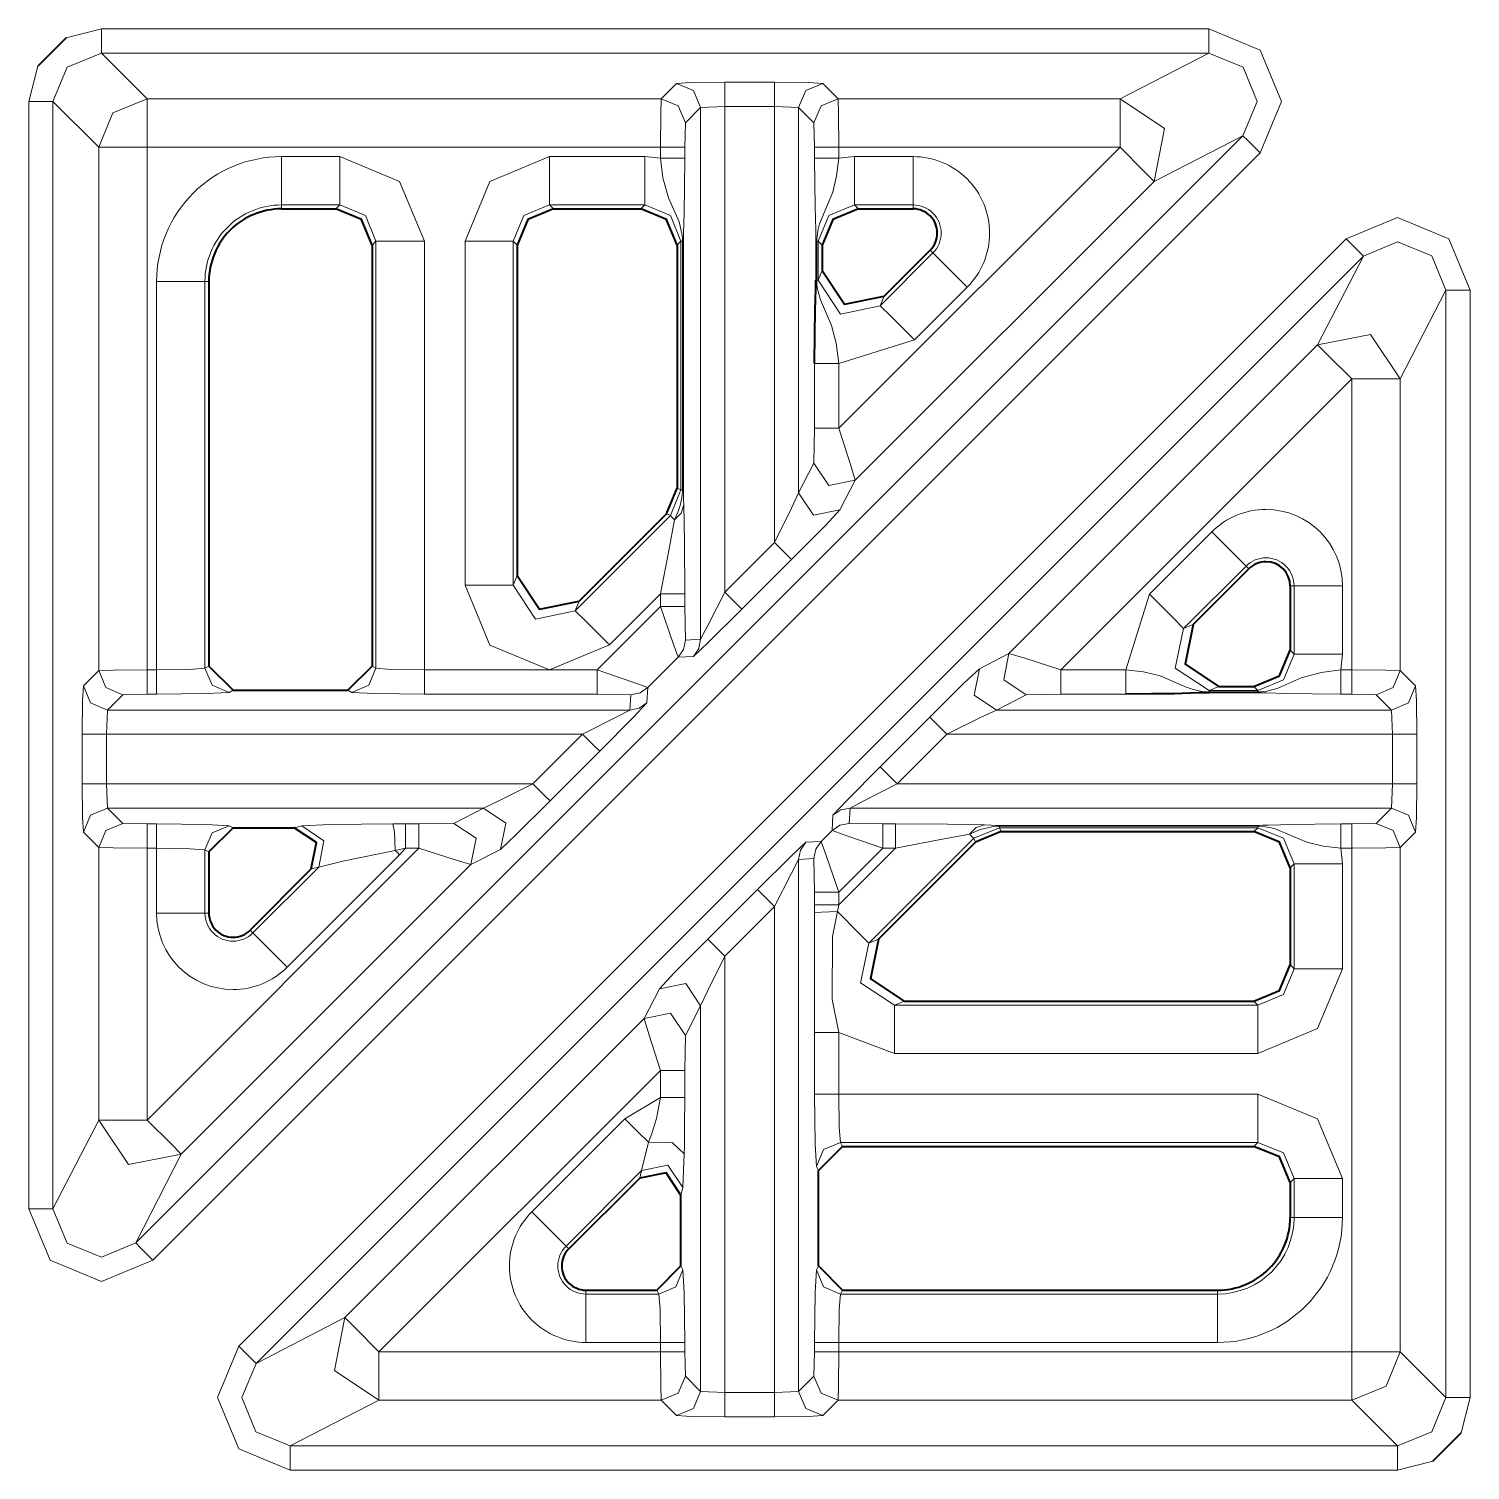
# Model space of a CAD drawing. Header units: millimetres. Extents: x 0 to 2941, y -405 to 1422.
# Drawn here: x 484.08 to 513.85, y 915.7 to 945.48 of the extents above; entities that cross this region are included whole.
import ezdxf

# ---------------------------------------------------------------- set-up
doc = ezdxf.new("R2010")
doc.units = ezdxf.units.MM
doc.layers.add('FINE', color=9, linetype='Continuous')
doc.layers.add('OUTLINE', color=7, linetype='Continuous')

msp = doc.modelspace()

# ---------------------------------------------------------------- linework, layer by layer
at = {"layer": 'FINE', "lineweight": 9}
for p, q in [((484.852, 945.289), (485.579, 945.477)), ((485.579, 945.477), (508.453, 945.477)), ((508.453, 944.977), (485.579, 944.977)), ((485.579, 944.977), (486.523, 944.034)), ((506.62, 944.034), (508.453, 944.977)), ((484.08, 943.978), (484.268, 944.705)), ((498.457, 944.375), (499.483, 944.375)), ((500.482, 944.349), (500.797, 944.034)), ((484.08, 921.104), (484.08, 943.978)), ((485.523, 943.034), (484.579, 943.978)), ((484.579, 943.978), (484.579, 921.104)), ((497.957, 943.849), (497.642, 943.534)), ((498.457, 943.875), (497.957, 943.849)), ((497.957, 932.867), (497.957, 943.849)), ((499.483, 943.875), (498.457, 943.875)), ((498.457, 943.875), (498.457, 933.843)), ((499.483, 934.869), (499.483, 943.875)), ((499.982, 943.849), (499.982, 935.892)), ((500.797, 944.034), (506.62, 944.034)), ((497.642, 943.534), (497.629, 943.034)), ((500.31, 943.034), (500.298, 943.534)), ((486.287, 920.398), (509.159, 943.27)), ((485.523, 932.221), (485.523, 943.034)), ((497.129, 943.034), (486.523, 943.034)), ((497.129, 942.808), (497.129, 943.034)), ((497.629, 943.034), (497.629, 942.808)), ((500.31, 942.808), (500.31, 943.034)), ((506.62, 943.034), (500.81, 943.034)), ((500.81, 943.034), (500.81, 942.808)), ((509.513, 942.917), (486.64, 920.044)), ((489.299, 942.839), (490.502, 942.839)), ((500.81, 942.808), (501.137, 942.839)), ((501.137, 942.839), (502.345, 942.839)), ((494.837, 941.84), (494.919, 941.759)), ((496.802, 941.84), (494.837, 941.84)), ((496.721, 941.759), (496.802, 941.84)), ((501.137, 941.84), (501.219, 941.759)), ((502.345, 941.84), (501.137, 941.84)), ((502.345, 941.759), (502.345, 941.84)), ((488.42, 918.264), (511.293, 941.137)), ((491.251, 941.091), (491.17, 941.01)), ((491.251, 932.271), (491.251, 941.091)), ((493.09, 933.988), (493.09, 941.091)), ((497.551, 941.091), (497.47, 941.01)), ((497.551, 935.953), (497.551, 941.091)), ((497.583, 935.953), (497.583, 941.091)), ((497.6, 941.091), (497.6, 935.953)), ((500.34, 940.288), (500.34, 941.091)), ((500.356, 941.091), (500.356, 940.288)), ((500.47, 941.01), (500.388, 941.091)), ((500.388, 941.091), (500.388, 940.288)), ((502.756, 940.847), (502.698, 940.905)), ((511.647, 940.783), (488.774, 917.91)), ((501.667, 939.758), (502.756, 940.847)), ((510.703, 938.951), (511.647, 940.783)), ((486.719, 932.234), (486.719, 940.258)), ((487.799, 940.258), (487.717, 940.258)), ((500.388, 940.288), (500.47, 940.484)), ((503.462, 940.141), (502.373, 939.052)), ((513.354, 940.077), (512.41, 938.244)), ((513.354, 917.203), (513.354, 940.077)), ((513.853, 940.077), (513.853, 917.203)), ((501.748, 939.955), (501.667, 939.758)), ((502.373, 939.052), (500.81, 938.565)), ((504.327, 932.575), (510.703, 938.951)), ((500.31, 937.225), (500.31, 938.565)), ((511.41, 938.244), (505.401, 932.234)), ((512.41, 938.244), (512.41, 932.221)), ((500.297, 936.505), (500.31, 937.225)), ((499.982, 935.892), (500.297, 936.505)), ((497.332, 935.423), (497.551, 935.953)), ((497.47, 935.986), (497.551, 935.953)), ((495.367, 933.458), (497.332, 935.423)), ((497.332, 935.423), (497.25, 935.457)), ((507.228, 933.797), (508.517, 935.086)), ((498.457, 933.843), (499.483, 934.869)), ((506.741, 932.234), (507.228, 933.797)), ((510.216, 933.969), (510.135, 933.969)), ((511.215, 933.969), (511.215, 932.561)), ((495.448, 933.655), (495.367, 933.458)), ((497.642, 932.849), (497.957, 932.867)), ((503.715, 932.26), (504.327, 932.575)), ((511.215, 932.561), (511.184, 932.234)), ((485.208, 931.906), (485.523, 932.221)), ((491.17, 932.312), (491.251, 932.271)), ((505.401, 932.234), (506.741, 932.234)), ((512.41, 932.221), (512.725, 931.906)), ((486.023, 931.721), (485.708, 931.406)), ((486.523, 931.734), (486.023, 931.721)), ((486.719, 931.734), (486.523, 931.734)), ((488.298, 931.813), (488.216, 931.771)), ((490.752, 931.771), (490.67, 931.813)), ((495.82, 931.734), (492.25, 931.734)), ((496.514, 931.721), (495.82, 931.734)), ((496.496, 931.406), (496.514, 931.721)), ((496.867, 931.868), (496.849, 931.553)), ((504.681, 931.721), (504.068, 931.406)), ((505.401, 931.734), (504.681, 931.721)), ((506.741, 931.734), (505.401, 931.734)), ((508.66, 931.894), (508.464, 931.812)), ((508.464, 931.812), (509.467, 931.812)), ((508.464, 931.78), (509.467, 931.78)), ((509.467, 931.763), (508.464, 931.763)), ((509.467, 931.812), (509.386, 931.894)), ((511.41, 931.734), (511.184, 931.734)), ((511.91, 931.721), (511.41, 931.734)), ((512.225, 931.406), (511.91, 931.721)), ((485.708, 931.406), (485.682, 930.906)), ((496.496, 931.406), (485.708, 931.406)), ((512.225, 931.406), (504.068, 931.406)), ((512.251, 930.906), (512.225, 931.406)), ((501.666, 930.234), (502.691, 931.26)), ((485.182, 929.881), (485.182, 930.906)), ((485.682, 930.906), (495.52, 930.906)), ((485.682, 930.906), (485.682, 929.881)), ((494.494, 929.881), (495.52, 930.906)), ((503.045, 930.906), (502.019, 929.881)), ((503.045, 930.906), (512.251, 930.906)), ((512.251, 929.881), (512.251, 930.906)), ((512.751, 930.906), (512.751, 929.881)), ((495.874, 930.553), (494.848, 929.527)), ((494.494, 929.881), (485.682, 929.881)), ((485.682, 929.881), (485.708, 929.381)), ((512.251, 929.881), (502.019, 929.881)), ((512.225, 929.381), (512.251, 929.881)), ((485.708, 929.381), (486.023, 929.065)), ((485.708, 929.381), (493.471, 929.381)), ((492.858, 929.065), (493.471, 929.381)), ((501.043, 929.381), (501.025, 929.065)), ((501.043, 929.381), (512.225, 929.381)), ((511.91, 929.065), (512.225, 929.381)), ((486.023, 929.065), (486.523, 929.053)), ((486.523, 929.053), (486.719, 929.053)), ((488.216, 929.015), (488.298, 928.974)), ((489.561, 928.974), (489.718, 929.015)), ((491.602, 929.052), (491.86, 929.053)), ((500.672, 928.919), (500.69, 929.234)), ((501.025, 929.065), (501.719, 929.053)), ((504.129, 928.975), (503.599, 928.756)), ((504.129, 929.023), (509.467, 929.023)), ((509.467, 929.007), (504.129, 929.007)), ((504.129, 928.975), (504.162, 928.894)), ((485.523, 928.566), (485.208, 928.881)), ((500.129, 928.673), (500.444, 928.691)), ((500.444, 928.691), (500.672, 928.919)), ((503.599, 928.756), (501.434, 926.591)), ((503.633, 928.674), (503.599, 928.756)), ((512.725, 928.881), (512.41, 928.566)), ((485.523, 922.937), (485.523, 928.566)), ((486.719, 928.553), (486.523, 928.553)), ((486.719, 927.212), (486.719, 928.553)), ((491.738, 928.417), (489.416, 926.095)), ((491.86, 928.553), (491.647, 928.507)), ((491.86, 928.553), (491.738, 928.417)), ((492.139, 928.553), (491.86, 928.553)), ((511.41, 928.553), (511.184, 928.553)), ((511.184, 928.553), (511.215, 928.226)), ((511.41, 918.147), (511.41, 928.553)), ((512.41, 928.566), (512.41, 918.147)), ((500.31, 927.643), (500.297, 928.338)), ((511.215, 928.226), (511.215, 926.061)), ((498.103, 926.672), (499.129, 927.698)), ((500.31, 927.379), (500.31, 927.643)), ((499.483, 927.344), (498.457, 926.318)), ((499.483, 917.306), (499.483, 927.344)), ((500.31, 927.215), (500.31, 927.379)), ((500.81, 927.379), (500.783, 927.242)), ((488.652, 926.858), (488.71, 926.801)), ((501.434, 926.591), (501.631, 926.672)), ((498.457, 926.318), (498.457, 917.306)), ((496.788, 925.036), (497.104, 925.648)), ((502.16, 925.393), (501.964, 925.312)), ((509.467, 925.312), (509.386, 925.393)), ((497.957, 925.294), (497.642, 924.682)), ((497.957, 917.332), (497.957, 925.294)), ((501.964, 925.312), (509.467, 925.312)), ((490.607, 918.854), (496.788, 925.036)), ((497.642, 924.682), (497.629, 923.962)), ((500.31, 923.473), (500.31, 924.743)), ((501.964, 924.313), (500.81, 924.743)), ((509.467, 924.313), (501.964, 924.313)), ((497.629, 923.962), (497.629, 923.401)), ((484.579, 921.104), (485.523, 922.937)), ((496.739, 921.895), (496.877, 922.478)), ((509.386, 922.393), (509.467, 922.475)), ((487.23, 922.23), (486.287, 920.398)), ((497.618, 922.236), (497.592, 921.542)), ((496.739, 921.895), (495.177, 920.333)), ((496.698, 921.739), (496.739, 921.895)), ((500.389, 921.894), (500.348, 921.976)), ((497.592, 921.542), (497.551, 921.385)), ((510.216, 921.726), (510.135, 921.645)), ((510.216, 920.922), (510.216, 921.726)), ((511.215, 921.726), (511.215, 920.922)), ((510.135, 920.922), (510.216, 920.922)), ((495.177, 920.333), (495.235, 920.276)), ((497.551, 919.922), (497.592, 919.84)), ((500.348, 919.84), (500.389, 919.922)), ((495.588, 919.422), (495.588, 919.341)), ((497.092, 919.341), (497.051, 919.422)), ((500.888, 919.422), (500.847, 919.341)), ((508.635, 919.341), (508.635, 919.422)), ((495.588, 919.341), (497.092, 919.341)), ((500.847, 919.341), (508.635, 919.341)), ((488.774, 917.91), (490.607, 918.854)), ((497.129, 918.342), (495.588, 918.342)), ((500.81, 918.342), (500.81, 918.147)), ((508.635, 918.342), (500.81, 918.342)), ((500.298, 917.647), (500.31, 918.147)), ((500.81, 918.147), (511.41, 918.147)), ((512.41, 918.147), (513.354, 917.203)), ((497.642, 917.647), (497.957, 917.332)), ((497.957, 917.332), (498.457, 917.306)), ((499.483, 917.306), (499.982, 917.332)), ((491.313, 917.147), (489.48, 916.204)), ((498.457, 917.306), (499.483, 917.306)), ((500.797, 917.147), (500.482, 916.832)), ((511.41, 917.147), (500.797, 917.147)), ((512.354, 916.204), (511.41, 917.147)), ((513.853, 917.203), (513.665, 916.476)), ((499.483, 916.806), (498.457, 916.806)), ((489.48, 916.204), (512.354, 916.204)), ((513.081, 915.892), (512.354, 915.704)), ((512.354, 915.704), (489.48, 915.704))]:
    msp.add_line(p, q, dxfattribs=at)
for points in [[(485.579, 945.477), (485.579, 945.128), (485.579, 944.977)], [(508.453, 945.477), (508.453, 945.128), (508.453, 944.977)], [(508.453, 945.477), (509.514, 945.038), (509.953, 943.978), (509.513, 942.917)], [(485.579, 944.977), (484.872, 944.685), (484.579, 943.978)], [(509.159, 943.27), (509.454, 943.978), (509.161, 944.685), (508.453, 944.977)], [(486.523, 944.034), (497.142, 944.034), (497.457, 944.349)], [(497.457, 944.349), (497.759, 944.367), (498.457, 944.375)], [(497.457, 944.349), (497.81, 944.202), (497.957, 943.849)], [(498.457, 944.375), (498.457, 944.224), (498.457, 943.875)], [(499.483, 944.375), (499.483, 944.224), (499.483, 943.875)], [(499.483, 944.375), (500.18, 944.367), (500.482, 944.349)], [(499.982, 943.849), (500.129, 944.202), (500.482, 944.349)], [(484.08, 943.978), (484.429, 943.978), (484.579, 943.978)], [(485.523, 943.034), (485.816, 943.741), (486.523, 944.034)], [(486.523, 943.034), (486.523, 943.732), (486.523, 944.034)], [(497.129, 943.034), (497.133, 943.732), (497.142, 944.034)], [(497.142, 944.034), (497.495, 943.887), (497.642, 943.534)], [(500.298, 943.534), (499.982, 943.849), (499.483, 943.875)], [(500.298, 943.534), (500.444, 943.887), (500.797, 944.034)], [(500.797, 944.034), (500.806, 943.732), (500.81, 943.034)], [(506.62, 944.034), (507.542, 943.416), (507.327, 942.327)], [(506.62, 944.034), (506.62, 943.732), (506.62, 943.034)], [(509.159, 943.27), (507.327, 942.327), (501.151, 936.151), (500.836, 935.539), (500.534, 935.22), (499.836, 934.515), (498.81, 933.489)], [(509.159, 943.27), (509.265, 943.165), (509.513, 942.917)], [(486.523, 943.034), (485.825, 943.034), (485.523, 943.034)], [(486.523, 943.034), (486.523, 932.234), (486.719, 932.234)], [(497.129, 943.034), (497.478, 943.034), (497.629, 943.034)], [(500.31, 943.034), (500.461, 943.034), (500.81, 943.034)], [(500.81, 938.565), (500.81, 937.225), (506.62, 943.034)], [(507.327, 942.327), (507.115, 942.538), (506.62, 943.034)], [(489.299, 942.839), (489.299, 942.15), (489.299, 941.84)], [(490.502, 942.839), (490.502, 942.15), (490.502, 941.84)], [(490.502, 942.839), (491.738, 942.327), (492.25, 941.091)], [(493.09, 941.091), (493.601, 942.327), (494.837, 942.839)], [(494.837, 941.84), (494.837, 942.15), (494.837, 942.839)], [(494.837, 942.839), (496.802, 942.839), (497.129, 942.808)], [(496.802, 941.84), (496.802, 942.15), (496.802, 942.839)], [(497.129, 942.808), (497.478, 942.808), (497.629, 942.808)], [(497.551, 941.091), (497.562, 941.091), (497.583, 941.091), (497.581, 941.161), (497.572, 941.248), (497.512, 941.487), (497.29, 941.987), (497.179, 942.401), (497.129, 942.808)], [(497.629, 942.808), (497.626, 942.216), (497.616, 941.668), (497.604, 941.26), (497.6, 941.152), (497.6, 941.118), (497.6, 941.091)], [(500.31, 942.808), (500.461, 942.808), (500.81, 942.808)], [(500.34, 941.091), (500.34, 941.104), (500.339, 941.131), (500.338, 941.19), (500.336, 941.239), (500.334, 941.313), (500.32, 941.807), (500.313, 942.277), (500.31, 942.808)], [(500.81, 942.808), (500.767, 942.444), (500.689, 942.101), (500.465, 941.583), (500.413, 941.446), (500.384, 941.339), (500.361, 941.193), (500.357, 941.124), (500.356, 941.091)], [(501.137, 941.84), (501.137, 942.15), (501.137, 942.839)], [(502.345, 942.839), (502.345, 942.15), (502.345, 941.84)], [(490.421, 941.759), (490.502, 941.84), (489.299, 941.84), (489.299, 941.759)], [(491.251, 941.091), (491.033, 941.622), (490.502, 941.84)], [(494.837, 941.84), (494.306, 941.622), (494.088, 941.091)], [(497.551, 941.091), (497.333, 941.622), (496.802, 941.84)], [(501.137, 941.84), (500.606, 941.622), (500.388, 941.091)], [(511.293, 941.137), (512.354, 941.577), (513.414, 941.138), (513.853, 940.077)], [(491.251, 941.091), (491.561, 941.091), (492.25, 941.091)], [(492.25, 941.091), (492.25, 932.234), (495.82, 932.234), (497.129, 933.543), (497.129, 933.808), (496.073, 932.752)], [(493.09, 941.091), (493.778, 941.091), (494.088, 941.091)], [(494.17, 941.01), (494.088, 941.091), (494.088, 933.988), (494.17, 934.184)], [(497.583, 941.091), (497.595, 941.091), (497.6, 941.091)], [(500.34, 941.091), (500.344, 941.091), (500.356, 941.091)], [(500.388, 941.091), (500.377, 941.091), (500.356, 941.091)], [(511.293, 941.137), (511.541, 940.889), (511.647, 940.783)], [(513.354, 940.077), (513.061, 940.785), (512.354, 941.078), (511.647, 940.783)], [(503.462, 940.141), (502.975, 940.628), (502.756, 940.847)], [(486.719, 940.258), (487.407, 940.258), (487.717, 940.258)], [(487.717, 940.258), (487.717, 932.271), (487.799, 932.312)], [(500.34, 940.288), (500.344, 940.288), (500.356, 940.288)], [(500.388, 940.288), (500.377, 940.288), (500.356, 940.288)], [(500.356, 940.288), (500.358, 940.216), (500.367, 940.126), (500.43, 939.876), (500.663, 939.347), (500.759, 938.982), (500.81, 938.565)], [(500.388, 940.288), (500.845, 939.583), (501.667, 939.758)], [(513.853, 940.077), (513.504, 940.077), (513.354, 940.077)], [(502.373, 939.052), (501.886, 939.539), (501.667, 939.758)], [(510.703, 938.951), (511.792, 939.166), (512.41, 938.244)], [(510.703, 938.951), (510.915, 938.739), (511.41, 938.244)], [(500.31, 938.565), (500.461, 938.565), (500.81, 938.565)], [(511.184, 932.234), (511.41, 932.234), (511.41, 938.244)], [(511.41, 938.244), (512.108, 938.244), (512.41, 938.244)], [(500.31, 937.225), (500.461, 937.225), (500.81, 937.225)], [(500.81, 937.225), (501.054, 936.477), (501.151, 936.151)], [(500.297, 936.505), (500.606, 936.043), (501.151, 936.151)], [(497.418, 935.336), (497.493, 935.505), (497.536, 935.631), (497.57, 935.786), (497.579, 935.862), (497.583, 935.931), (497.583, 935.953)], [(497.551, 935.953), (497.562, 935.953), (497.583, 935.953)], [(497.583, 935.953), (497.595, 935.953), (497.6, 935.953)], [(497.6, 935.953), (497.6, 935.944), (497.6, 935.918), (497.6, 935.888), (497.602, 935.821), (497.604, 935.756), (497.609, 935.646)], [(499.483, 934.869), (499.831, 935.573), (499.982, 935.892)], [(499.982, 935.892), (500.291, 935.431), (500.836, 935.539)], [(497.418, 935.336), (497.557, 935.475), (497.609, 935.646)], [(497.609, 935.646), (497.623, 934.882), (497.629, 933.808)], [(497.129, 933.808), (497.303, 934.702), (497.418, 935.336)], [(497.418, 935.336), (497.358, 935.397), (497.332, 935.423)], [(509.224, 934.38), (509.004, 934.599), (508.517, 935.086)], [(499.483, 934.869), (499.73, 934.621), (499.836, 934.515)], [(509.281, 934.322), (509.224, 934.38), (507.934, 933.091), (508.131, 933.172)], [(493.09, 933.988), (493.778, 933.988), (494.088, 933.988)], [(496.073, 932.752), (494.834, 932.235), (493.6, 932.747), (493.09, 933.988)], [(494.088, 933.988), (494.545, 933.283), (495.367, 933.458)], [(497.129, 933.808), (497.478, 933.808), (497.629, 933.808)], [(497.629, 933.808), (497.629, 933.543), (497.642, 932.849)], [(497.957, 932.867), (498.108, 933.152), (498.457, 933.843)], [(498.457, 933.843), (498.704, 933.595), (498.81, 933.489)], [(507.934, 933.091), (507.715, 933.31), (507.228, 933.797)], [(510.135, 932.642), (510.216, 932.561), (510.216, 933.969)], [(510.216, 933.969), (510.526, 933.969), (511.215, 933.969)], [(496.073, 932.752), (495.586, 933.239), (495.367, 933.458)], [(497.129, 933.543), (497.478, 933.543), (497.629, 933.543)], [(497.495, 932.496), (497.381, 932.804), (497.129, 933.543)], [(498.81, 933.489), (498.112, 932.799), (497.811, 932.514)], [(497.495, 932.496), (497.604, 932.658), (497.642, 932.849)], [(497.811, 932.514), (497.919, 932.676), (497.957, 932.867)], [(507.934, 933.091), (507.759, 932.269), (508.464, 931.812)], [(497.811, 932.514), (497.495, 932.496), (496.867, 931.868)], [(504.681, 931.721), (504.219, 932.03), (504.327, 932.575)], [(504.327, 932.575), (504.654, 932.478), (505.401, 932.234)], [(509.467, 931.812), (509.998, 932.03), (510.216, 932.561)], [(511.215, 932.561), (510.526, 932.561), (510.216, 932.561)], [(485.523, 932.221), (485.825, 932.23), (486.523, 932.234)], [(485.523, 932.221), (485.67, 931.868), (486.023, 931.721)], [(486.523, 932.234), (486.523, 931.885), (486.523, 931.734)], [(486.719, 932.234), (487.407, 932.245), (487.717, 932.271)], [(486.719, 932.234), (486.719, 931.885), (486.719, 931.734)], [(487.717, 932.271), (487.864, 931.918), (488.216, 931.771)], [(491.251, 932.271), (491.104, 931.918), (490.752, 931.771)], [(491.251, 932.271), (491.561, 932.245), (492.25, 932.234)], [(492.25, 932.234), (492.25, 931.885), (492.25, 931.734)], [(495.82, 932.234), (495.82, 931.885), (495.82, 931.734)], [(495.82, 932.234), (496.559, 931.982), (496.867, 931.868)], [(502.691, 931.26), (503.396, 931.958), (503.715, 932.26)], [(504.068, 931.406), (503.607, 931.715), (503.715, 932.26)], [(505.401, 932.234), (505.401, 931.885), (505.401, 931.734)], [(506.741, 932.234), (506.741, 931.885), (506.741, 931.734)], [(506.741, 932.234), (507.104, 932.192), (507.447, 932.114), (507.974, 931.884), (508.114, 931.834), (508.273, 931.796), (508.355, 931.785), (508.427, 931.781), (508.464, 931.78)], [(509.467, 931.78), (509.537, 931.782), (509.624, 931.791), (509.864, 931.851), (510.363, 932.073), (510.777, 932.184), (511.184, 932.234)], [(511.184, 932.234), (511.184, 931.885), (511.184, 931.734)], [(511.41, 932.234), (511.41, 931.885), (511.41, 931.734)], [(511.41, 932.234), (512.108, 932.23), (512.41, 932.221)], [(512.41, 932.221), (512.263, 931.868), (511.91, 931.721)], [(485.182, 930.906), (485.19, 931.604), (485.208, 931.906)], [(485.208, 931.906), (485.355, 931.553), (485.708, 931.406)], [(488.216, 931.771), (487.751, 931.745), (486.719, 931.734)], [(492.25, 931.734), (491.217, 931.745), (490.752, 931.771)], [(496.867, 931.868), (496.705, 931.759), (496.514, 931.721)], [(508.464, 931.78), (508.464, 931.801), (508.464, 931.812)], [(508.464, 931.78), (508.464, 931.768), (508.464, 931.763)], [(509.467, 931.78), (509.467, 931.801), (509.467, 931.812)], [(509.467, 931.78), (509.467, 931.768), (509.467, 931.763)], [(511.184, 931.734), (510.592, 931.737), (510.044, 931.747), (509.636, 931.76), (509.528, 931.763), (509.494, 931.763), (509.467, 931.763)], [(512.725, 931.906), (512.579, 931.553), (512.225, 931.406)], [(512.725, 931.906), (512.743, 931.604), (512.751, 930.906)], [(495.52, 930.906), (496.211, 931.255), (496.496, 931.406)], [(496.849, 931.553), (496.565, 931.251), (495.874, 930.553)], [(496.849, 931.553), (496.687, 931.444), (496.496, 931.406)], [(504.068, 931.406), (503.75, 931.255), (503.045, 930.906)], [(503.045, 930.906), (502.797, 931.154), (502.691, 931.26)], [(485.182, 930.906), (485.333, 930.906), (485.682, 930.906)], [(495.874, 930.553), (495.768, 930.659), (495.52, 930.906)], [(512.751, 930.906), (512.6, 930.906), (512.251, 930.906)], [(500.69, 929.234), (500.975, 929.536), (501.666, 930.234)], [(502.019, 929.881), (501.771, 930.128), (501.666, 930.234)], [(485.182, 929.881), (485.333, 929.881), (485.682, 929.881)], [(485.208, 928.881), (485.19, 929.183), (485.182, 929.881)], [(493.471, 929.381), (493.79, 929.532), (494.494, 929.881)], [(494.848, 929.527), (494.742, 929.633), (494.494, 929.881)], [(502.019, 929.881), (501.328, 929.532), (501.043, 929.381)], [(512.751, 929.881), (512.6, 929.881), (512.251, 929.881)], [(512.751, 929.881), (512.743, 929.183), (512.725, 928.881)], [(485.208, 928.881), (485.355, 929.234), (485.708, 929.381)], [(493.824, 928.527), (493.932, 929.072), (493.471, 929.381)], [(494.848, 929.527), (494.143, 928.829), (493.824, 928.527)], [(501.043, 929.381), (500.852, 929.343), (500.69, 929.234)], [(512.725, 928.881), (512.579, 929.234), (512.225, 929.381)], [(485.523, 928.566), (485.67, 928.919), (486.023, 929.065)], [(486.523, 928.553), (486.523, 928.902), (486.523, 929.053)], [(486.719, 928.553), (486.719, 928.902), (486.719, 929.053)], [(486.719, 929.053), (487.751, 929.042), (488.216, 929.015)], [(487.717, 928.516), (487.864, 928.869), (488.216, 929.015)], [(489.718, 929.015), (490.305, 929.04), (491.602, 929.052)], [(490.071, 928.162), (490.177, 928.707), (489.718, 929.015)], [(491.647, 928.507), (491.635, 928.885), (491.602, 929.052)], [(491.86, 929.053), (492.139, 929.053), (492.858, 929.065)], [(491.86, 928.553), (491.86, 928.902), (491.86, 929.053)], [(492.139, 928.553), (492.139, 928.902), (492.139, 929.053)], [(493.212, 928.212), (493.32, 928.757), (492.858, 929.065)], [(501.025, 929.065), (500.834, 929.028), (500.672, 928.919)], [(501.719, 929.053), (501.719, 928.902), (501.719, 928.553)], [(501.719, 929.053), (501.984, 929.053), (503.058, 929.047), (503.822, 929.032)], [(501.984, 929.053), (501.984, 928.902), (501.984, 928.553)], [(503.822, 929.032), (503.651, 928.981), (503.512, 928.842)], [(504.129, 928.975), (504.129, 928.986), (504.129, 929.007), (504.058, 929.005), (503.972, 928.996), (503.734, 928.936), (503.512, 928.842)], [(503.822, 929.032), (503.961, 929.027), (504.068, 929.024), (504.102, 929.024), (504.129, 929.023)], [(504.129, 929.023), (504.129, 929.019), (504.129, 929.007)], [(509.386, 928.894), (509.467, 928.975), (504.129, 928.975)], [(509.467, 929.023), (509.48, 929.023), (509.507, 929.024), (509.566, 929.025), (509.615, 929.026), (509.69, 929.029), (510.183, 929.044), (510.654, 929.05), (511.184, 929.053)], [(509.467, 929.023), (509.467, 929.019), (509.467, 929.007)], [(509.467, 928.975), (509.467, 928.986), (509.467, 929.007)], [(511.184, 928.553), (510.82, 928.596), (510.477, 928.674), (509.959, 928.898), (509.822, 928.95), (509.716, 928.979), (509.57, 929.002), (509.5, 929.006), (509.467, 929.007)], [(510.216, 928.226), (509.998, 928.757), (509.467, 928.975)], [(511.184, 929.053), (511.41, 929.053), (511.91, 929.065)], [(511.184, 929.053), (511.184, 928.902), (511.184, 928.553)], [(511.41, 929.053), (511.41, 928.902), (511.41, 928.553)], [(512.41, 928.566), (512.263, 928.919), (511.91, 929.065)], [(499.129, 927.698), (499.827, 928.388), (500.129, 928.673)], [(500.129, 928.673), (500.02, 928.511), (499.982, 928.32)], [(500.444, 928.691), (500.336, 928.529), (500.297, 928.338)], [(500.444, 928.691), (500.559, 928.383), (500.81, 927.643)], [(501.719, 928.553), (500.98, 928.804), (500.672, 928.919)], [(503.512, 928.842), (502.878, 928.727), (501.984, 928.553)], [(503.599, 928.756), (503.573, 928.782), (503.512, 928.842)], [(486.523, 928.553), (485.825, 928.557), (485.523, 928.566)], [(486.523, 928.553), (486.523, 922.937), (492.139, 928.553)], [(487.717, 928.516), (487.407, 928.542), (486.719, 928.553)], [(493.824, 928.527), (493.212, 928.212), (487.23, 922.23)], [(487.799, 928.475), (487.717, 928.516), (487.717, 927.212), (487.799, 927.212)], [(491.647, 928.507), (490.565, 928.281), (490.071, 928.162)], [(491.647, 928.507), (491.692, 928.462), (491.738, 928.417)], [(493.212, 928.212), (492.886, 928.309), (492.139, 928.553)], [(512.41, 928.566), (512.108, 928.557), (511.41, 928.553)], [(488.71, 926.801), (490.071, 928.162), (489.915, 928.122)], [(499.982, 928.32), (499.831, 928.035), (499.483, 927.344)], [(500.297, 928.338), (499.982, 928.32), (499.982, 917.332), (500.298, 917.647)], [(510.135, 926.142), (510.216, 926.061), (510.216, 928.226), (510.135, 928.144)], [(511.215, 928.226), (510.526, 928.226), (510.216, 928.226)], [(499.129, 927.698), (499.235, 927.592), (499.483, 927.344)], [(500.81, 927.643), (500.461, 927.643), (500.31, 927.643)], [(486.719, 927.212), (487.407, 927.212), (487.717, 927.212)], [(500.81, 927.379), (500.461, 927.379), (500.31, 927.379)], [(500.783, 927.242), (500.452, 927.233), (500.31, 927.215)], [(500.31, 924.743), (500.312, 925.493), (500.312, 926.661), (500.31, 927.215)], [(501.434, 926.591), (501.234, 926.79), (500.783, 927.242), (500.679, 926.731), (500.672, 925.423), (500.81, 924.743)], [(488.71, 926.801), (488.929, 926.582), (489.416, 926.095)], [(497.104, 925.648), (497.405, 925.967), (498.103, 926.672)], [(498.103, 926.672), (498.209, 926.566), (498.457, 926.318)], [(501.434, 926.591), (501.259, 925.769), (501.964, 925.312)], [(498.457, 926.318), (498.108, 925.613), (497.957, 925.294)], [(509.467, 925.312), (509.998, 925.53), (510.216, 926.061)], [(511.215, 926.061), (510.703, 924.825), (509.467, 924.313)], [(511.215, 926.061), (510.526, 926.061), (510.216, 926.061)], [(497.104, 925.648), (497.648, 925.756), (497.957, 925.294)], [(496.788, 925.036), (497.333, 925.144), (497.642, 924.682)], [(501.964, 924.313), (501.964, 925.002), (501.964, 925.312)], [(509.467, 924.313), (509.467, 925.002), (509.467, 925.312)], [(497.129, 923.962), (496.885, 924.71), (496.788, 925.036)], [(500.81, 924.743), (500.461, 924.743), (500.31, 924.743)], [(500.81, 924.743), (500.81, 923.473), (509.467, 923.473)], [(497.129, 923.401), (497.129, 923.962), (491.313, 918.147)], [(497.129, 923.962), (497.478, 923.962), (497.629, 923.962)], [(494.471, 921.04), (496.393, 922.962), (497.129, 923.401)], [(496.393, 922.962), (496.653, 922.701), (496.877, 922.478), (496.94, 922.641), (497.047, 922.971), (497.129, 923.401)], [(497.129, 923.401), (497.478, 923.401), (497.629, 923.401)], [(497.629, 923.401), (497.626, 922.802), (497.621, 922.4), (497.618, 922.236)], [(500.81, 923.473), (500.461, 923.473), (500.31, 923.473)], [(500.348, 921.976), (500.321, 922.441), (500.31, 923.473)], [(500.81, 923.473), (500.821, 922.785), (500.847, 922.475)], [(509.467, 922.475), (509.467, 922.785), (509.467, 923.473)], [(509.467, 923.473), (510.703, 922.962), (511.215, 921.726)], [(486.523, 922.937), (485.825, 922.937), (485.523, 922.937)], [(487.23, 922.23), (486.141, 922.015), (485.523, 922.937)], [(487.23, 922.23), (487.019, 922.442), (486.523, 922.937)], [(496.877, 922.478), (497.368, 922.47), (497.618, 922.236)], [(500.847, 922.475), (500.494, 922.328), (500.348, 921.976)], [(509.467, 922.475), (500.847, 922.475), (500.888, 922.393)], [(510.216, 921.726), (509.998, 922.257), (509.467, 922.475)], [(496.739, 921.895), (497.283, 922.001), (497.592, 921.542)], [(510.216, 921.726), (510.526, 921.726), (511.215, 921.726)], [(484.579, 921.104), (484.429, 921.104), (484.08, 921.104)], [(486.64, 920.044), (485.579, 919.604), (484.519, 920.043), (484.08, 921.104)], [(484.579, 921.104), (484.872, 920.396), (485.579, 920.103), (486.287, 920.398)], [(494.471, 921.04), (494.958, 920.553), (495.177, 920.333)], [(510.216, 920.922), (510.526, 920.922), (511.215, 920.922)], [(486.287, 920.398), (486.392, 920.292), (486.64, 920.044)], [(497.092, 919.341), (497.445, 919.488), (497.592, 919.84)], [(497.592, 919.84), (497.618, 919.375), (497.629, 918.342)], [(500.31, 918.147), (500.31, 918.342), (500.321, 919.375), (500.348, 919.84)], [(500.847, 919.341), (500.494, 919.488), (500.348, 919.84)], [(495.588, 918.342), (495.588, 919.031), (495.588, 919.341)], [(497.129, 918.342), (497.118, 919.031), (497.092, 919.341)], [(500.847, 919.341), (500.821, 919.031), (500.81, 918.342)], [(508.635, 918.342), (508.635, 919.031), (508.635, 919.341)], [(491.313, 917.147), (490.391, 917.765), (490.607, 918.854)], [(490.607, 918.854), (490.818, 918.642), (491.313, 918.147)], [(489.48, 915.704), (488.419, 916.143), (487.98, 917.203), (488.42, 918.264)], [(488.774, 917.91), (488.668, 918.016), (488.42, 918.264)], [(491.313, 918.147), (497.129, 918.147), (497.129, 918.342)], [(497.129, 918.342), (497.478, 918.342), (497.629, 918.342)], [(497.629, 918.342), (497.629, 918.147), (497.642, 917.647)], [(500.81, 918.342), (500.461, 918.342), (500.31, 918.342)], [(491.313, 917.147), (491.313, 917.449), (491.313, 918.147)], [(497.129, 918.147), (497.478, 918.147), (497.629, 918.147)], [(497.142, 917.147), (497.133, 917.449), (497.129, 918.147)], [(500.81, 918.147), (500.461, 918.147), (500.31, 918.147)], [(500.81, 918.147), (500.806, 917.449), (500.797, 917.147)], [(511.41, 918.147), (512.108, 918.147), (512.41, 918.147)], [(512.41, 918.147), (512.117, 917.44), (511.41, 917.147)], [(511.41, 918.147), (511.41, 917.449), (511.41, 917.147)], [(488.774, 917.91), (488.48, 917.203), (488.772, 916.496), (489.48, 916.204)], [(497.142, 917.147), (497.495, 917.294), (497.642, 917.647)], [(500.797, 917.147), (500.444, 917.294), (500.298, 917.647)], [(497.457, 916.832), (497.81, 916.978), (497.957, 917.332)], [(500.482, 916.832), (500.129, 916.978), (499.982, 917.332)], [(497.457, 916.832), (497.142, 917.147), (491.313, 917.147)], [(498.457, 916.806), (498.457, 916.957), (498.457, 917.306)], [(499.483, 916.806), (499.483, 916.957), (499.483, 917.306)], [(512.354, 916.204), (513.061, 916.496), (513.354, 917.203)], [(513.853, 917.203), (513.504, 917.203), (513.354, 917.203)], [(498.457, 916.806), (497.759, 916.814), (497.457, 916.832)], [(500.482, 916.832), (500.18, 916.814), (499.483, 916.806)], [(489.48, 916.204), (489.48, 916.052), (489.48, 915.704)], [(512.354, 916.204), (512.354, 916.052), (512.354, 915.704)]]:
    msp.add_lwpolyline(points, dxfattribs=at)
for points in [[(489.299, 942.838, 0.414223), (486.719, 940.258)], [(503.462, 940.141, 0.414214), (503.462, 942.376, 0.19887), (502.345, 942.838)], [(489.299, 941.84, 0.414245), (487.717, 940.258)], [(502.756, 940.847, 0.414269), (502.756, 941.669, 0.199215), (502.345, 941.84)], [(511.215, 933.969, 0.414174), (509.635, 935.549, 0.198926), (508.517, 935.086)], [(510.216, 933.969, 0.414214), (509.635, 934.55, 0.199001), (509.224, 934.38)], [(486.719, 927.212, 0.414174), (488.298, 925.632, 0.198926), (489.416, 926.095)], [(487.717, 927.212, 0.414214), (488.298, 926.631, 0.199001), (488.71, 926.801)], [(494.471, 921.04, 0.414214), (494.471, 918.805, 0.198795), (495.588, 918.342)], [(508.635, 919.341, 0.41419), (510.216, 920.922)], [(508.635, 918.342, 0.414209), (511.215, 920.922)], [(495.177, 920.333, 0.414325), (495.177, 919.511, 0.199112), (495.588, 919.341)]]:
    msp.add_lwpolyline(points, format="xyb", dxfattribs=at)
msp.add_lwpolyline([(501.719, 928.553), (500.81, 927.643), (500.81, 927.379), (501.984, 928.553)], close=True, dxfattribs=at)
at = {"layer": 'OUTLINE', "lineweight": 40}
for p, q in [((484.852, 945.289), (484.268, 944.705)), ((489.299, 941.759), (490.421, 941.759)), ((494.919, 941.759), (496.721, 941.759)), ((501.219, 941.759), (502.345, 941.759)), ((491.17, 941.01), (491.17, 932.312)), ((494.17, 941.01), (494.17, 934.184)), ((497.47, 941.01), (497.47, 935.986)), ((500.47, 941.01), (500.47, 940.484)), ((501.748, 939.955), (502.698, 940.905)), ((487.799, 940.258), (487.799, 932.312)), ((497.25, 935.457), (497.47, 935.986)), ((495.448, 933.655), (497.25, 935.457)), ((508.131, 933.172), (509.281, 934.322)), ((510.135, 933.969), (510.135, 932.642)), ((487.799, 932.312), (488.298, 931.813)), ((490.67, 931.813), (491.17, 932.312)), ((488.298, 931.813), (490.67, 931.813)), ((508.66, 931.894), (509.386, 931.894)), ((488.298, 928.974), (487.799, 928.475)), ((488.298, 928.974), (489.561, 928.974)), ((501.631, 926.672), (503.633, 928.674)), ((504.162, 928.894), (503.633, 928.674)), ((504.162, 928.894), (509.386, 928.894)), ((487.799, 928.475), (487.799, 927.212)), ((488.652, 926.858), (489.915, 928.122)), ((510.135, 928.144), (510.135, 926.142)), ((502.16, 925.393), (509.386, 925.393)), ((500.888, 922.393), (500.389, 921.894)), ((500.888, 922.393), (509.386, 922.393)), ((500.389, 919.922), (500.389, 921.894)), ((495.235, 920.276), (496.698, 921.739)), ((510.135, 921.645), (510.135, 920.922)), ((497.551, 919.922), (497.551, 921.385)), ((497.051, 919.422), (497.551, 919.922)), ((500.389, 919.922), (500.888, 919.422)), ((495.588, 919.422), (497.051, 919.422)), ((500.888, 919.422), (508.635, 919.422)), ((513.081, 915.892), (513.665, 916.476))]:
    msp.add_line(p, q, dxfattribs=at)
for points in [[(489.299, 941.758, 0.414214), (487.799, 940.258)], [(502.698, 940.905, 0.414472), (502.698, 941.612, 0.198927), (502.345, 941.758)], [(510.135, 933.969, 0.414138), (509.635, 934.469, 0.19883), (509.281, 934.322)], [(487.799, 927.212, 0.414239), (488.298, 926.712, 0.198614), (488.652, 926.858)], [(508.635, 919.422, 0.414214), (510.135, 920.922)], [(495.235, 920.276, 0.414472), (495.235, 919.569, 0.199121), (495.588, 919.423)]]:
    msp.add_lwpolyline(points, format="xyb", dxfattribs=at)
for points in [[(491.17, 941.01), (490.95, 941.539), (490.421, 941.759)], [(494.919, 941.759), (494.389, 941.539), (494.17, 941.01)], [(497.47, 941.01), (497.25, 941.539), (496.721, 941.759)], [(501.219, 941.759), (500.689, 941.539), (500.47, 941.01)], [(500.31, 938.565), (500.314, 939.172), (500.322, 939.66), (500.335, 940.106), (500.339, 940.222), (500.339, 940.259), (500.34, 940.288)], [(500.47, 940.484), (500.931, 939.79), (501.748, 939.955)], [(494.17, 934.184), (494.631, 933.49), (495.448, 933.655)], [(508.131, 933.172), (507.966, 932.355), (508.66, 931.894)], [(509.386, 931.894), (509.915, 932.113), (510.135, 932.642)], [(508.464, 931.763), (508.449, 931.763), (508.42, 931.763), (508.386, 931.762), (508.314, 931.76), (508.239, 931.758), (507.741, 931.743), (507.271, 931.737), (506.741, 931.734)], [(489.915, 928.122), (490.024, 928.667), (489.561, 928.974)], [(510.135, 928.144), (509.915, 928.674), (509.386, 928.894)], [(501.631, 926.672), (501.466, 925.855), (502.16, 925.393)], [(509.386, 925.393), (509.915, 925.613), (510.135, 926.142)], [(510.135, 921.645), (509.915, 922.174), (509.386, 922.393)], [(497.551, 921.385), (497.243, 921.848), (496.698, 921.739)]]:
    msp.add_lwpolyline(points, dxfattribs=at)

doc.saveas('drawing.dxf')
